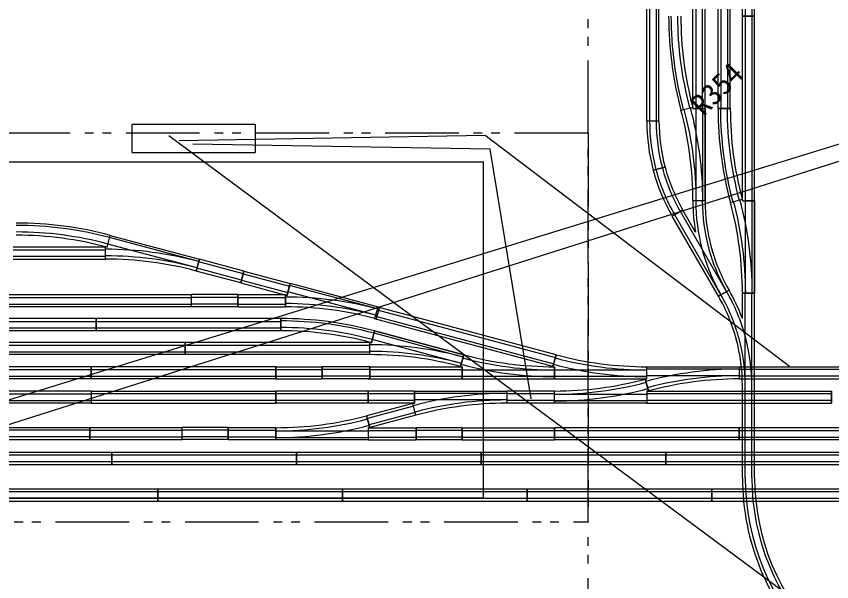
# Model space of a CAD drawing. Units: millimetres, scale not verified. Extents: x -9453 to 9743, y -8805 to 2983.
# Drawn here: x -231 to 322, y 490 to 874 of the extents above; entities that cross this region are included whole.
import ezdxf
from ezdxf.enums import TextEntityAlignment as Align

# ---------------------------------------------------------------- set-up
doc = ezdxf.new("R2010")
doc.units = ezdxf.units.MM
doc.header["$LTSCALE"] = 10
doc.linetypes.add('DOUBLE_CHAIN1', pattern=[8.8, 5, -1, 0.6, -0.6, 0.6, -1])
for name, color, linetype in [('0-0_線路', 7, 'Continuous'), ('0-1', 7, 'Continuous'), ('0-2', 4, 'Continuous'), ('0-4_ジオラマ', 4, 'Continuous'), ('0-7', 7, 'Continuous'), ('0-8_教室', 3, 'DOUBLE_CHAIN1')]:
    doc.layers.add(name, color=color, linetype=linetype)
doc.styles.add('ＭＳ ゴシック', font='')
doc.styles.get('ＭＳ ゴシック').set_extended_font_data('MS Gothic')

msp = doc.modelspace()

# ---------------------------------------------------------------- linework, layer by layer
at = {"layer": '0-0_線路'}
for p, q in [((261.83, 873.75), (261.83, 999.19)), ((270.12, 873.75), (270.12, 999.19)), ((228.22, 811.03), (228.22, 936.47)), ((236.51, 811.03), (236.51, 936.47)), ((245.31, 811.05), (245.31, 936.49)), ((253.6, 811.05), (253.6, 936.49)), ((196.86, 802.62), (196.86, 928.06)), ((205.15, 802.62), (205.15, 928.06)), ((261.83, 748.31), (261.83, 873.75)), ((270.12, 873.75), (261.83, 873.75)), ((270.12, 873.75), (261.83, 873.75)), ((261.83, 873.75), (270.12, 873.75)), ((261.83, 873.75), (270.12, 873.75)), ((270.12, 748.31), (270.12, 873.75)), ((220.1, 809.96), (228.11, 812.11)), ((220.1, 809.96), (228.11, 812.11)), ((228.22, 811.03), (236.51, 811.03)), ((228.22, 811.03), (236.51, 811.03)), ((236.51, 811.03), (236.51, 748.31)), ((253.6, 811.05), (245.31, 811.05)), ((245.31, 811.05), (253.6, 811.05)), ((245.31, 811.05), (253.6, 811.05)), ((196.86, 802.62), (205.15, 802.62)), ((196.86, 802.62), (205.15, 802.62)), ((196.86, 802.62), (205.15, 802.62)), ((236.51, 748.31), (228.22, 748.31)), ((253.71, 747.24), (261.72, 749.39)), ((253.71, 747.24), (261.72, 749.39)), ((261.83, 748.31), (270.12, 748.31)), ((261.83, 748.31), (270.12, 748.31)), ((270.12, 748.31), (270.12, 685.59)), ((214.22, 737.83), (221.4, 741.98)), ((214.22, 737.83), (221.4, 741.98)), ((221.4, 741.98), (214.22, 737.83)), ((221.4, 741.98), (214.22, 737.83)), ((245.58, 683.52), (214.22, 737.83)), ((229.96, 727.15), (221.4, 741.98)), ((-169.77, 716.88), (-167.62, 724.89)), ((-169.77, 716.88), (-167.62, 724.89)), ((-167.62, 724.89), (-107.04, 708.65)), ((-233.56, 717.05), (-170.84, 717.05)), ((-170.84, 708.77), (-170.84, 717.05)), ((-170.84, 717.05), (-169.77, 716.88)), ((-170.84, 708.77), (-170.84, 717.05)), ((-233.56, 708.77), (-170.84, 708.77)), ((-109.18, 700.65), (-107.04, 708.65)), ((-107.04, 708.65), (-109.18, 700.65)), ((-76.75, 700.54), (-107.04, 708.65)), ((-78.89, 692.53), (-109.18, 700.65)), ((-76.75, 700.54), (-78.89, 692.53)), ((-78.89, 692.53), (-76.75, 700.54)), ((-76.75, 700.54), (-45.37, 692.13)), ((-78.89, 692.53), (-47.52, 684.12)), ((-47.48, 684.42), (-45.34, 692.42)), ((-45.34, 692.42), (15.25, 676.19)), ((-45.37, 692.13), (-47.52, 684.12)), ((245.58, 683.52), (252.76, 687.66)), ((252.76, 687.66), (245.58, 683.52)), ((245.58, 683.52), (252.76, 687.66)), ((245.58, 683.52), (252.76, 687.66)), ((245.58, 683.52), (252.76, 687.66)), ((-237.83, 684.59), (-112.39, 684.59)), ((-81.03, 684.59), (-112.39, 684.59)), ((-112.39, 676.3), (-112.39, 684.59)), ((-112.39, 676.3), (-112.39, 684.59)), ((-81.03, 684.59), (-81.03, 676.3)), ((-81.03, 684.59), (-48.55, 684.59)), ((-81.03, 676.3), (-81.03, 684.59)), ((-48.55, 676.3), (-48.55, 684.59)), ((-48.55, 684.59), (-47.48, 684.42)), ((-48.55, 684.59), (-48.55, 676.3)), ((270.12, 685.59), (261.83, 685.59)), ((270.12, 685.59), (261.83, 685.59)), ((261.83, 685.59), (270.12, 685.59)), ((261.83, 668.47), (261.83, 685.59)), ((270.12, 622.87), (270.12, 685.59)), ((-81.03, 676.3), (-112.39, 676.3)), ((-81.03, 676.3), (-48.55, 676.3)), ((15.25, 676.19), (13.1, 668.18)), ((-51.81, 668.35), (-51.81, 660.07)), ((-51.81, 660.07), (-51.81, 668.35)), ((133.15, 635.72), (11.98, 668.18)), ((9.85, 651.95), (11.99, 659.95)), ((11.99, 659.95), (9.85, 651.95)), ((9.85, 651.95), (11.99, 659.95)), ((11.99, 659.95), (10.42, 654.09)), ((11.99, 659.95), (72.57, 643.72)), ((11.99, 659.95), (72.57, 643.72)), ((72.57, 643.72), (11.99, 659.95)), ((8.77, 652.12), (9.85, 651.95)), ((8.77, 643.83), (8.77, 652.12)), ((72.57, 643.72), (70.43, 635.72)), ((70.43, 635.72), (72.57, 643.72)), ((70.98, 637.77), (72.57, 643.72)), ((133.15, 635.72), (135.29, 643.72)), ((135.29, 643.72), (133.15, 635.72)), ((-180.49, 627.32), (-180.49, 635.6)), ((-55.05, 627.32), (-55.05, 635.6)), ((-55.05, 635.6), (-23.69, 635.6)), ((-55.05, 635.6), (-55.05, 627.32)), ((-23.69, 635.6), (-23.69, 627.32)), ((8.79, 635.6), (-23.69, 635.6)), ((-23.69, 627.32), (-23.69, 635.6)), ((8.79, 635.6), (8.79, 627.32)), ((8.79, 635.6), (71.51, 635.6)), ((8.79, 627.32), (8.79, 635.6)), ((8.79, 627.32), (8.79, 635.6)), ((70.43, 635.72), (71.51, 635.6)), ((71.51, 627.32), (71.51, 635.6)), ((71.51, 635.6), (71.51, 627.32)), ((71.51, 635.6), (71.51, 627.32)), ((133.15, 635.72), (134.23, 635.6)), ((134.23, 635.6), (134.23, 627.32)), ((134.23, 627.32), (134.23, 635.6)), ((196.95, 635.6), (259.67, 635.6)), ((196.95, 627.32), (196.95, 635.6)), ((196.95, 635.6), (259.67, 635.6)), ((196.95, 627.32), (196.95, 635.6)), ((259.67, 635.6), (259.67, 627.32)), ((259.67, 635.6), (385.11, 635.6)), ((259.67, 635.6), (259.67, 627.32)), ((-180.49, 627.32), (-305.93, 627.32)), ((-55.05, 627.32), (-180.49, 627.32)), ((-55.05, 627.32), (-23.69, 627.32)), ((8.79, 627.32), (-23.69, 627.32)), ((7.71, 627.2), (8.79, 627.32)), ((8.79, 627.32), (71.51, 627.32)), ((71.51, 627.32), (134.23, 627.32)), ((134.23, 627.32), (196.95, 627.32)), ((134.23, 627.32), (196.95, 627.32)), ((195.87, 627.2), (196.95, 627.32)), ((198.01, 619.2), (195.87, 627.2)), ((195.87, 627.2), (198.01, 619.2)), ((259.67, 627.32), (385.11, 627.32)), ((261.83, 560.15), (261.83, 622.87)), ((270.12, 560.15), (270.12, 622.87)), ((-180.51, 619.09), (-55.07, 619.09)), ((-180.51, 619.09), (-180.51, 610.8)), ((7.65, 619.09), (-55.07, 619.09)), ((-55.07, 610.8), (-55.07, 619.09)), ((7.65, 610.8), (7.65, 619.09)), ((7.65, 619.09), (7.65, 610.8)), ((7.65, 610.8), (7.65, 619.09)), ((39.01, 619.09), (7.65, 619.09)), ((39.01, 619.09), (39.01, 610.8)), ((39.01, 619.09), (101.73, 619.09)), ((39.01, 610.8), (39.01, 619.09)), ((39.01, 610.8), (39.01, 619.09)), ((101.73, 619.09), (101.73, 610.8)), ((134.21, 619.09), (101.73, 619.09)), ((134.21, 610.8), (134.21, 619.09)), ((134.21, 610.8), (134.21, 619.09)), ((198.01, 619.2), (196.93, 619.09)), ((196.93, 619.09), (196.93, 610.8)), ((196.93, 619.09), (322.37, 619.09)), ((196.93, 619.09), (196.93, 610.8)), ((322.37, 610.8), (322.37, 619.09)), ((322.37, 619.09), (322.37, 610.8)), ((-180.51, 610.8), (-305.95, 610.8)), ((-180.51, 610.8), (-55.07, 610.8)), ((7.65, 610.8), (-55.07, 610.8)), ((37.93, 610.69), (6.56, 602.28)), ((39.01, 610.8), (7.65, 610.8)), ((37.93, 610.69), (39.01, 610.8)), ((40.07, 602.68), (37.93, 610.69)), ((40.07, 602.68), (37.93, 610.69)), ((134.21, 610.8), (101.73, 610.8)), ((196.93, 610.8), (134.21, 610.8)), ((196.93, 610.8), (322.37, 610.8)), ((8.7, 594.28), (6.56, 602.28)), ((40.07, 602.68), (8.7, 594.28)), ((-307.02, 594.39), (-181.58, 594.39)), ((-181.58, 586.11), (-181.58, 594.39)), ((-181.58, 594.39), (-181.58, 586.11)), ((-181.58, 594.39), (-118.86, 594.39)), ((-181.58, 594.39), (-181.58, 586.11)), ((-118.86, 586.11), (-118.86, 594.39)), ((-118.86, 586.11), (-118.86, 594.39)), ((-87.5, 594.39), (-118.86, 594.39)), ((-87.5, 586.11), (-87.5, 594.39)), ((-55.1, 585.88), (-55.1, 594.16)), ((7.62, 594.16), (7.62, 585.88)), ((7.62, 594.16), (7.62, 585.88)), ((40.1, 585.88), (40.1, 594.16)), ((71.46, 594.16), (40.1, 594.16)), ((71.46, 585.88), (71.46, 594.16)), ((71.46, 594.16), (134.18, 594.16)), ((71.46, 594.16), (71.46, 585.88)), ((134.18, 585.88), (134.18, 594.16)), ((134.24, 594.16), (134.24, 585.88)), ((259.68, 594.16), (134.24, 594.16)), ((134.24, 585.88), (134.24, 594.16)), ((259.68, 594.16), (259.68, 585.88)), ((385.12, 594.16), (259.68, 594.16)), ((259.68, 585.88), (259.68, 594.16)), ((-307.02, 586.11), (-181.58, 586.11)), ((-181.58, 586.11), (-118.86, 586.11)), ((-87.5, 586.11), (-118.86, 586.11)), ((7.62, 585.88), (-55.1, 585.88)), ((71.46, 585.88), (40.1, 585.88)), ((71.46, 585.88), (134.18, 585.88)), ((259.68, 585.88), (134.24, 585.88)), ((385.12, 585.88), (259.68, 585.88)), ((-292.04, 577.48), (-166.6, 577.48)), ((-166.6, 569.19), (-166.6, 577.48)), ((-166.6, 577.48), (-41.16, 577.48)), ((-166.6, 577.48), (-166.6, 569.19)), ((-41.16, 569.19), (-41.16, 577.48)), ((-41.16, 577.48), (84.28, 577.48)), ((-41.16, 577.48), (-41.16, 569.19)), ((84.28, 569.19), (84.28, 577.48)), ((84.28, 577.48), (209.72, 577.48)), ((84.28, 577.48), (84.28, 569.19)), ((209.72, 569.19), (209.72, 577.48)), ((209.72, 577.48), (335.16, 577.48)), ((209.72, 577.48), (209.72, 569.19)), ((-292.04, 569.19), (-166.6, 569.19)), ((-166.6, 569.19), (-41.16, 569.19)), ((-41.16, 569.19), (84.28, 569.19)), ((84.28, 569.19), (209.72, 569.19)), ((209.72, 569.19), (335.16, 569.19)), ((-260.71, 552.55), (-135.27, 552.55)), ((-135.27, 544.27), (-135.27, 552.55)), ((-135.27, 552.55), (-9.83, 552.55)), ((-135.27, 552.55), (-135.27, 544.27)), ((-9.83, 544.27), (-9.83, 552.55)), ((-9.83, 552.55), (115.61, 552.55)), ((-9.83, 552.55), (-9.83, 544.27)), ((115.61, 544.27), (115.61, 552.55)), ((115.61, 552.55), (241.05, 552.55)), ((115.61, 552.55), (115.61, 544.27)), ((241.05, 544.27), (241.05, 552.55)), ((241.05, 552.55), (366.49, 552.55)), ((241.05, 552.55), (241.05, 544.27)), ((-260.71, 544.27), (-135.27, 544.27)), ((-135.27, 544.27), (-9.83, 544.27)), ((-9.83, 544.27), (115.61, 544.27)), ((115.61, 544.27), (241.05, 544.27)), ((241.05, 544.27), (366.49, 544.27))]:
    msp.add_line(p, q, dxfattribs=at)
at = {"layer": '0-0_線路', "color": 2}
for p, q in [((263.74, 999.19), (263.74, 873.75)), ((268.22, 999.19), (268.22, 873.75)), ((230.12, 936.47), (230.12, 811.03)), ((234.6, 936.47), (234.6, 811.03)), ((247.22, 936.49), (247.22, 811.05)), ((251.7, 936.49), (251.7, 811.05)), ((198.76, 928.06), (198.76, 802.62)), ((203.24, 928.06), (203.24, 802.62)), ((263.74, 873.75), (263.74, 748.31)), ((268.22, 873.75), (268.22, 748.31)), ((230.43, 748.31), (230.43, 811.03)), ((234.91, 748.31), (234.91, 811.03)), ((264.04, 685.59), (264.04, 748.31)), ((268.52, 685.59), (268.52, 748.31)), ((247.23, 684.47), (215.87, 738.78)), ((251.11, 686.71), (219.75, 741.02)), ((-107.45, 707.11), (-168.03, 723.34)), ((-233.56, 715.15), (-170.84, 715.15)), ((-108.61, 702.78), (-169.19, 719.02)), ((-233.56, 710.67), (-170.84, 710.67)), ((-77.24, 698.7), (-107.53, 706.81)), ((-78.4, 694.37), (-108.69, 702.49)), ((-77.24, 698.7), (-45.87, 690.29)), ((-78.4, 694.37), (-47.03, 685.96)), ((14.83, 674.65), (-45.75, 690.88)), ((-81.03, 682.68), (-112.39, 682.68)), ((-81.03, 682.68), (-48.55, 682.68)), ((13.68, 670.32), (-46.91, 686.55)), ((263.74, 622.87), (263.74, 685.59)), ((268.22, 622.87), (268.22, 685.59)), ((-81.03, 678.2), (-112.39, 678.2)), ((-81.03, 678.2), (-48.55, 678.2)), ((13.64, 674.35), (134.8, 641.88)), ((12.48, 670.02), (133.64, 637.55)), ((71, 637.85), (10.42, 654.09)), ((72.16, 642.18), (11.58, 658.41)), ((-305.93, 633.7), (-180.49, 633.7)), ((-180.49, 633.7), (-55.05, 633.7)), ((-55.05, 633.7), (-23.69, 633.7)), ((8.79, 633.7), (-23.69, 633.7)), ((8.79, 633.7), (71.51, 633.7)), ((134.23, 633.39), (71.51, 633.39)), ((196.95, 633.39), (134.23, 633.39)), ((259.67, 634.01), (196.95, 634.01)), ((385.11, 633.7), (259.67, 633.7)), ((-305.93, 629.22), (-180.49, 629.22)), ((-180.49, 629.22), (-55.05, 629.22)), ((-55.05, 629.22), (-23.69, 629.22)), ((8.79, 629.22), (-23.69, 629.22)), ((8.79, 629.22), (71.51, 629.22)), ((134.23, 628.91), (71.51, 628.91)), ((196.95, 628.91), (134.23, 628.91)), ((259.67, 629.53), (196.95, 629.53)), ((385.11, 629.22), (259.67, 629.22)), ((263.74, 560.15), (263.74, 622.87)), ((268.22, 560.15), (268.22, 622.87)), ((-305.95, 617.18), (-180.51, 617.18)), ((-55.07, 617.18), (-180.51, 617.18)), ((7.65, 617.18), (-55.07, 617.18)), ((39.01, 617.18), (7.65, 617.18)), ((101.73, 617.49), (39.01, 617.49)), ((134.21, 617.18), (101.73, 617.18)), ((134.21, 616.88), (196.93, 616.88)), ((322.37, 617.18), (196.93, 617.18)), ((-305.95, 612.7), (-180.51, 612.7)), ((-55.07, 612.7), (-180.51, 612.7)), ((7.65, 612.7), (-55.07, 612.7)), ((39.01, 612.7), (7.65, 612.7)), ((101.73, 613.01), (39.01, 613.01)), ((134.21, 612.7), (101.73, 612.7)), ((134.21, 612.7), (196.93, 612.7)), ((322.37, 612.7), (196.93, 612.7)), ((38.42, 608.85), (7.05, 600.44)), ((39.58, 604.52), (8.21, 596.11)), ((-181.58, 592.49), (-307.02, 592.49)), ((-181.58, 588.01), (-307.02, 588.01)), ((-181.58, 592.49), (-118.86, 592.49)), ((-181.58, 588.01), (-118.86, 588.01)), ((-87.5, 592.49), (-118.86, 592.49)), ((-87.5, 588.01), (-118.86, 588.01)), ((-87.5, 592.49), (-55.02, 592.49)), ((-87.5, 588.01), (-55.02, 588.01)), ((-55.1, 591.95), (7.62, 591.95)), ((-55.1, 587.47), (7.62, 587.47)), ((7.62, 592.26), (40.1, 592.26)), ((7.62, 587.78), (40.1, 587.78)), ((71.46, 592.26), (40.1, 592.26)), ((71.46, 587.78), (40.1, 587.78)), ((71.46, 592.26), (134.18, 592.26)), ((71.46, 587.78), (134.18, 587.78)), ((134.24, 592.26), (259.68, 592.26)), ((134.24, 587.78), (259.68, 587.78)), ((259.68, 592.26), (385.12, 592.26)), ((259.68, 587.78), (385.12, 587.78)), ((-166.6, 575.57), (-292.04, 575.57)), ((-166.6, 571.09), (-292.04, 571.09)), ((-41.16, 575.57), (-166.6, 575.57)), ((-41.16, 571.09), (-166.6, 571.09)), ((84.28, 575.57), (-41.16, 575.57)), ((84.28, 571.09), (-41.16, 571.09)), ((209.72, 575.57), (84.28, 575.57)), ((209.72, 571.09), (84.28, 571.09)), ((335.16, 575.57), (209.72, 575.57)), ((335.16, 571.09), (209.72, 571.09)), ((-135.27, 550.65), (-260.71, 550.65)), ((-9.83, 550.65), (-135.27, 550.65)), ((115.61, 550.65), (-9.83, 550.65)), ((241.05, 550.65), (115.61, 550.65)), ((366.49, 550.65), (241.05, 550.65)), ((-135.27, 546.17), (-260.71, 546.17)), ((-9.83, 546.17), (-135.27, 546.17)), ((115.61, 546.17), (-9.83, 546.17)), ((241.05, 546.17), (115.61, 546.17)), ((366.49, 546.17), (241.05, 546.17))]:
    msp.add_line(p, q, dxfattribs=at)
at = {"layer": '0-0_線路', "color": 6}
msp.add_line((86.05, 546.28), (-588.19, 546.28), dxfattribs=at)
at = {"layer": '0-0_線路'}
for points in [[(228.11, 812.11), (228.22, 811.03), (236.51, 811.03)], [(236.51, 811.03), (236.51, 748.31), (228.22, 748.31)], [(236.51, 748.31), (236.51, 811.03), (230.43, 811.03)], [(236.51, 748.31), (236.51, 811.03), (236.51, 748.31)], [(201.28, 769.09), (209.28, 771.23), (201.28, 769.09)], [(261.72, 749.39), (261.83, 748.31), (270.12, 748.31)], [(270.12, 748.31), (270.12, 685.59), (261.83, 685.59)], [(270.12, 685.59), (270.12, 748.31), (264.04, 748.31)], [(270.12, 685.59), (270.12, 748.31), (270.12, 685.59)], [(252.76, 687.66), (245.58, 683.52), (252.76, 687.66)], [(135.29, 643.72), (14.13, 676.19), (11.98, 668.18)], [(72.57, 643.72), (11.99, 659.95), (72.57, 643.72)], [(-180.49, 635.6), (-305.93, 635.6), (-305.93, 627.32)], [(-55.05, 635.6), (-180.49, 635.6), (-180.49, 627.32)], [(-180.51, 619.09), (-305.95, 619.09), (-305.95, 610.8)], [(-55.07, 610.8), (-55.07, 619.09), (-55.07, 610.8)], [(6.56, 602.28), (8.7, 594.28), (7.62, 594.16)], [(-87.5, 594.39), (-55.02, 594.39), (-55.02, 586.11)], [(-87.5, 594.39), (-87.5, 586.11), (-55.02, 586.11)], [(7.62, 594.16), (40.1, 594.16), (40.1, 585.88)], [(7.62, 594.16), (7.62, 585.88), (40.1, 585.88)]]:
    msp.add_lwpolyline(points, dxfattribs=at)
for centre, radius, start, end in [((458.22, 873.77), 246.51, 180, 195), ((458.21, 873.77), 238.22, 180, 195), ((-10, 748.31), 238.22, 0, 15), ((491.83, 811.05), 246.51, 180, 195), ((491.83, 811.05), 238.22, 180, 195), ((326.44, 802.62), 129.58, 180, 195), ((326.44, 802.62), 121.3, 180, 195), ((326.44, 802.62), 121.3, 195, 210), ((326.44, 802.62), 129.58, 195, 210), ((357.8, 748.31), 129.58, 180, 189.3969), ((357.8, 748.31), 121.3, 180, 195), ((357.79, 748.31), 121.28, 179.9991, 195.0008), ((23.61, 685.59), 238.22, 0, 15), ((-231.42, 486.77), 246.51, 74.9999, 90), ((-231.42, 486.77), 238.22, 75, 90), ((357.8, 748.31), 121.3, 195, 210), ((357.79, 748.3), 121.28, 194.9991, 210.0008), ((-170.84, 470.54), 238.22, 75, 90), ((140.54, 622.87), 129.58, 20.603, 30), ((140.55, 622.87), 121.28, 14.9992, 30.0009), ((140.54, 622.87), 121.3, 15, 30.0001), ((-48.55, 438.08), 238.22, 75, 90), ((-51.81, 421.84), 246.51, 74.9999, 90), ((-51.81, 421.84), 238.22, 75, 90), ((140.55, 622.87), 121.28, 359.9992, 15.0009), ((140.54, 622.87), 121.3, 0, 15), ((8.77, 405.61), 238.22, 75, 90), ((134.23, 873.83), 238.22, 255, 270), ((196.95, 873.83), 238.22, 255, 270), ((134.21, 857.31), 238.22, 270, 285), ((259.67, 389.09), 238.22, 90, 105), ((101.73, 372.58), 238.22, 90, 105), ((-55.1, 832.39), 238.22, 270, 285), ((424.57, 560.15), 162.74, 180, 225), ((424.57, 560.15), 154.45, 180, 225)]:
    msp.add_arc(centre, radius, start, end, dxfattribs=at)
at = {"layer": '0-0_線路', "color": 2}
for centre, radius, start, end in [((458.21, 873.77), 244.91, 180, 195), ((458.21, 873.77), 240.44, 180, 195), ((-10, 748.31), 240.44, 0, 15), ((-10, 748.31), 244.91, 0, 15), ((491.83, 811.05), 244.91, 180, 195), ((491.83, 811.05), 240.44, 180, 195), ((326.44, 802.62), 127.68, 180, 195), ((326.44, 802.62), 123.2, 180, 195), ((326.44, 802.62), 123.2, 195, 210), ((326.44, 802.62), 127.68, 195, 210), ((357.8, 748.31), 127.68, 179.9999, 195), ((357.8, 748.31), 123.2, 180, 195), ((23.61, 685.59), 240.44, 0, 15), ((23.61, 685.59), 244.91, 0, 15), ((-231.42, 486.77), 244.91, 75, 90), ((-231.42, 486.77), 240.44, 75, 90), ((-170.84, 470.54), 244.91, 75, 90), ((357.8, 748.31), 127.68, 194.9999, 210), ((357.8, 748.31), 123.2, 195, 210), ((-170.84, 470.54), 240.44, 75, 90), ((-48.55, 438.08), 244.91, 75, 90), ((140.54, 622.87), 123.2, 15, 30.0001), ((140.54, 622.87), 127.68, 15, 30.0001), ((-48.55, 438.08), 240.44, 75, 90), ((-51.81, 421.84), 244.91, 75, 90), ((-51.81, 421.84), 240.44, 75, 90), ((140.54, 622.87), 123.2, 0, 15), ((140.54, 622.87), 127.68, 0, 15.0001), ((8.77, 405.61), 244.91, 75, 90), ((8.77, 405.61), 240.44, 75, 90), ((134.23, 873.83), 244.91, 255, 270), ((134.23, 873.83), 240.44, 255, 270), ((196.95, 873.83), 244.91, 255, 270), ((196.95, 873.83), 240.44, 255, 270), ((259.67, 389.09), 244.91, 90, 105), ((259.67, 389.09), 240.44, 90, 105), ((134.21, 857.31), 240.44, 270, 285), ((134.21, 857.31), 244.91, 270, 285), ((101.73, 372.58), 244.91, 90, 105), ((101.73, 372.58), 240.44, 90, 105), ((-55.1, 832.39), 240.44, 270, 285), ((-55.1, 832.39), 244.91, 270, 285), ((424.57, 560.15), 160.83, 180, 225), ((424.57, 560.15), 156.35, 180, 225)]:
    msp.add_arc(centre, radius, start, end, dxfattribs=at)
at = {"layer": '0-1', "color": 6}
for p in [(-588.19, 774.76), (86.05, 546.28)]:
    msp.add_line(p, (86.05, 774.76), dxfattribs=at)
at = {"layer": '0-1', "color": 2}
for p, q in [((-237.83, 682.68), (-112.39, 682.68)), ((-237.83, 678.2), (-112.39, 678.2)), ((-302.69, 666.45), (-177.25, 666.45)), ((-177.25, 666.45), (-51.81, 666.45)), ((-302.69, 661.97), (-177.25, 661.97)), ((-177.25, 661.97), (-51.81, 661.97)), ((-242.11, 650.22), (-116.67, 650.22)), ((-116.67, 650.22), (8.77, 650.22)), ((-242.11, 645.74), (-116.67, 645.74)), ((-116.67, 645.74), (8.77, 645.74))]:
    msp.add_line(p, q, dxfattribs=at)
at = {"layer": '0-1'}
for p, q in [((-112.39, 676.3), (-112.39, 684.59)), ((-112.39, 676.3), (-112.39, 684.59)), ((-112.39, 676.3), (-237.83, 676.3)), ((-177.25, 660.07), (-177.25, 668.35)), ((-177.25, 668.35), (-177.25, 660.07)), ((-177.25, 668.35), (-177.25, 660.07)), ((-51.81, 660.07), (-51.81, 668.35)), ((-177.25, 660.07), (-302.69, 660.07)), ((-51.81, 660.07), (-177.25, 660.07)), ((-116.67, 643.83), (-116.67, 652.12)), ((-116.67, 652.12), (-116.67, 643.83)), ((-116.67, 652.12), (-116.67, 643.83)), ((8.77, 643.83), (8.77, 652.12)), ((-116.67, 643.83), (-242.11, 643.83)), ((8.77, 643.83), (-116.67, 643.83))]:
    msp.add_line(p, q, dxfattribs=at)
for points in [[(-177.25, 660.07), (-177.25, 668.35), (-302.69, 668.35)], [(-51.81, 660.07), (-51.81, 668.35), (-177.25, 668.35)], [(-116.67, 643.83), (-116.67, 652.12), (-242.11, 652.12)], [(8.77, 643.83), (8.77, 652.12), (-116.67, 652.12)]]:
    msp.add_lwpolyline(points, dxfattribs=at)
at = {"layer": '0-4_ジオラマ', "color": 3, "linetype": 'DOUBLE_CHAIN1'}
msp.add_line((-644.8, 530.13), (157.12, 530.13), dxfattribs=at)
at = {"layer": '0-7', "color": 5}
for p, q in [((-69.19, 800.27), (-152.82, 800.27)), ((-69.19, 800.27), (-69.19, 781.1)), ((-152.82, 781.1), (-69.19, 781.1))]:
    msp.add_line(p, q, dxfattribs=at)
for points in [[(-506.49, 546.8), (-506.49, 502.66), (-478.61, 538.67), (462.19, 828.46), (596.92, 649.59), (607.37, 755.29)], [(-448.87, 552.55), (-448.41, 504.33), (-419.67, 538.31), (445.35, 812.71), (615.21, 648.07), (633.51, 736.92)], [(-152.82, 781.1), (-152.82, 784.59), (-152.82, 800.27)], [(-127.84, 792.67), (696.52, 181.15), (704.36, 17.82), (842.86, 67.47)], [(293.77, 635.87), (87.03, 792.67), (-120.88, 789.19)], [(118.39, 613.8), (90.51, 783.38), (-111.58, 786.86)]]:
    msp.add_lwpolyline(points, dxfattribs=at)
at = {"layer": '0-8_教室'}
for q in [(-644.8, 794.45), (157.12, 530.13)]:
    msp.add_line((157.12, 794.45), q, dxfattribs=at)
msp.add_lwpolyline([(157.12, 265.81), (157.12, 1067.73), (421.44, 1067.73)], dxfattribs=at)

# ---------------------------------------------------------------- texts
at = {"layer": '0-2', "style": 'ＭＳ ゴシック'}
msp.add_text('R354', height=14.66, rotation=45, dxfattribs=at).set_placement((238.58, 802.13), align=Align.BOTTOM_LEFT)

doc.saveas('drawing.dxf')
